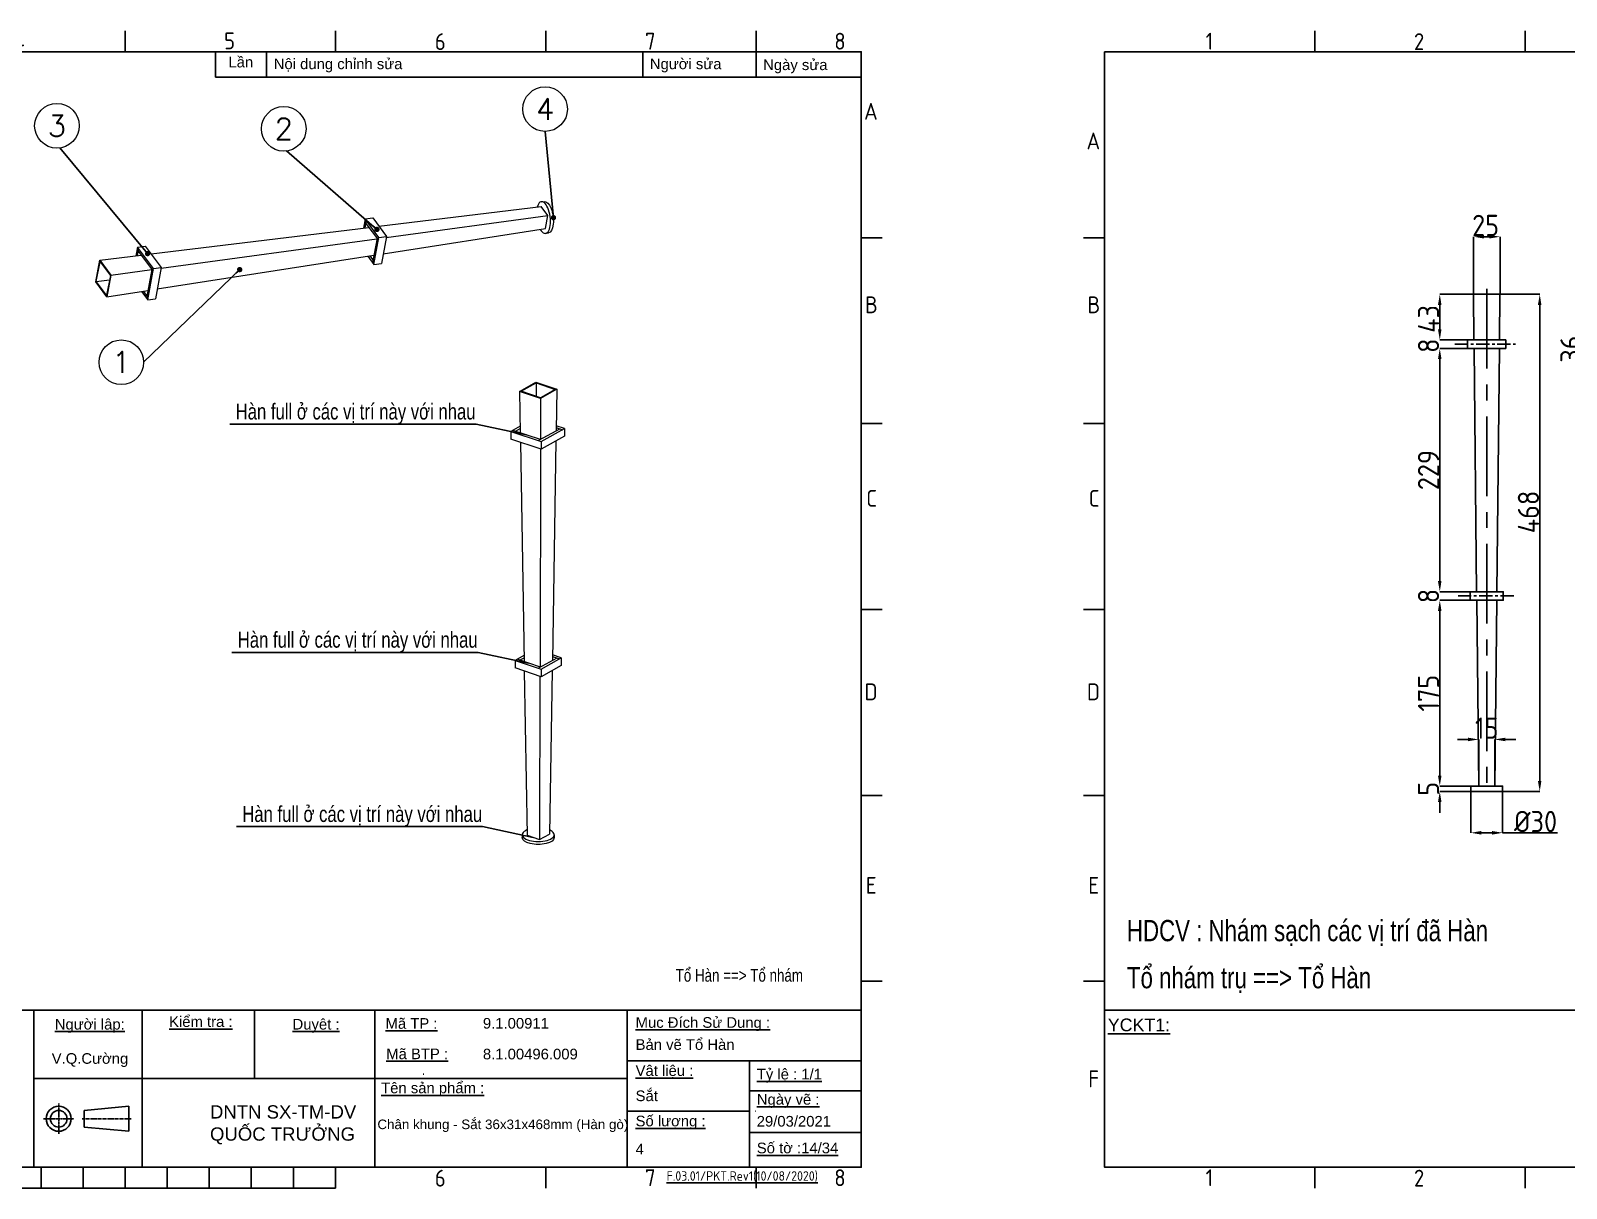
# Model space of a CAD drawing. Header units: millimetres. Extents: x -205945 to -46279, y 28253 to 108078.
# Drawn here: x -115676 to -114230, y 43086 to 44176 of the extents above; entities that cross this region are included whole.
import ezdxf
from ezdxf import colors
from ezdxf.entities.mleader import LeaderData, LeaderLine
from ezdxf.enums import TextEntityAlignment as Align
from ezdxf.math import Vec2, Vec3

# ---------------------------------------------------------------- set-up
doc = ezdxf.new("R2010")
doc.units = ezdxf.units.MM
doc.header["$PDMODE"] = 2
for name, pattern in [('CENTER', [2, 1.25, -0.25, 0.25, -0.25]), ('CENTERX2', [4, 2.5, -0.5, 0.5, -0.5]), ('CONTPVMNIL', [0])]:
    doc.linetypes.add(name, pattern=pattern)
doc.layers.get('0').update_dxf_attribs({"linetype": 'CONTPVMNIL'})
doc.layers.get('DEFPOINTS').update_dxf_attribs({"color": 6})
for name, color, linetype in [('CENTER', 1, 'CENTERX2'), ('FRAME050', 6, 'Continuous'), ('MAIN', 7, 'Continuous')]:
    doc.layers.add(name, color=color, linetype=linetype)
doc.layers.add('from', color=7, linetype='Continuous', lineweight=13)
doc.styles.add('ISOCP', font='isocp')
doc.styles.add('SLDTEXTSTYLE3', font='TXT', dxfattribs={"width": 0.65, "bigfont": 'bigfont'})
doc.styles.get("Standard").update_dxf_attribs({"font": 'isocp.shx'})
doc.styles.add('style1', font='arial.ttf', dxfattribs={"width": 0.75})
doc.styles.add('TXT', font='txt.shx', dxfattribs={"bigfont": 'gbcbig.shx'})
doc.dimstyles.new('Dim20$0', dxfattribs={"dimtxt": 20, "dimasz": 10, "dimexe": 0, "dimexo": 0, "dimgap": 0.6, "dimtad": 1, "dimtoh": 1, "dimdsep": 46, "dimtxsty": 'ISOCP', "dimcen": 0, "dimclrd": 3, "dimclre": 3, "dimclrt": 7, "dimadec": 3, "dimazin": 2, "dimtp": 0.05, "dimtm": 0.05, "dimtfac": 0.7, "dimtofl": 0, "dimtmove": 0, "dimatfit": 3, "dimfxl": 0, "dimtolj": 1, "dimarcsym": 0})
doc.dimstyles.new('Dim7.5', dxfattribs={"dimtxt": 7.5, "dimasz": 4, "dimexe": 0, "dimexo": 0, "dimgap": 1, "dimtad": 1, "dimdsep": 46, "dimtxsty": 'Standard', "dimcen": 0, "dimclrd": 3, "dimclre": 3, "dimclrt": 7, "dimadec": 3, "dimazin": 2, "dimtp": 0.05, "dimtm": 0.05, "dimtfac": 0.7, "dimtofl": 0, "dimtmove": 0, "dimatfit": 3, "dimfxl": 0, "dimtolj": 1, "dimarcsym": 0})

# ---------------------------------------------------------------- blocks, each defined once
blk = doc.blocks.new('ẢERHAEEH')
at = {"layer": 'FRAME050'}
for p, q in [((-261.36, 213.96), (-261.36, 217.92)), ((-221.76, 213.96), (-221.76, 217.92)), ((-182.16, 213.96), (-182.16, 217.92)), ((-142.56, 213.96), (-142.56, 217.92)), ((-102.96, 213.96), (-102.96, 217.92)), ((-63.36, 213.96), (-63.36, 217.92)), ((-23.76, 213.96), (-23.76, 217.92)), ((-300.96, 178.96), (-304.92, 178.96)), ((0, 178.96), (-3.96, 178.96)), ((-300.96, 143.96), (-304.92, 143.96)), ((0, 143.96), (-3.96, 143.96)), ((-304.92, 108.96), (-300.96, 108.96)), ((-3.96, 108.96), (0, 108.96)), ((-300.96, 73.96), (-304.92, 73.96)), ((0, 73.96), (-3.96, 73.96)), ((-300.96, 38.96), (-304.92, 38.96)), ((0, 38.96), (-3.96, 38.96)), ((-261.36, 0), (-261.36, 3.96)), ((-221.76, 0), (-221.76, 3.96)), ((-182.16, 0), (-182.16, 3.96)), ((-174.24, 0), (-174.24, 3.96)), ((-166.32, 0), (-166.32, 3.96)), ((-158.4, 0), (-158.4, 3.96)), ((-150.48, 0), (-150.48, 3.96)), ((-142.56, 3.96), (-142.56, 0)), ((-134.64, 0), (-134.64, 3.96)), ((-126.72, 0), (-126.72, 3.96)), ((-118.8, 0), (-118.8, 3.96)), ((-110.88, 0), (-110.88, 3.96)), ((-102.96, 0), (-102.96, 3.96)), ((-63.36, 0), (-63.36, 3.96)), ((-23.76, 0), (-23.76, 3.96)), ((-182.16, 0), (-102.96, 0))]:
    blk.add_line(p, q, dxfattribs=at)
at = {"layer": 'MAIN', "color": 7, "linetype": 'Continuous'}
blk.add_lwpolyline([(-300.96, 213.96), (-3.96, 213.96), (-3.96, 3.96), (-300.96, 3.96)], close=True, dxfattribs=at)
at = {"layer": 'FRAME050', "style": 'ISOCP'}
for s, p in [('1', (-281.95, 214.36)), ('2', (-242.72, 214.28)), ('3', (-203.13, 214.42)), ('4', (-163.63, 214.36)), ('5', (-123.93, 214.42)), ('6', (-84.25, 214.28)), ('7', (-44.67, 214.36)), ('8', (-9.03, 214.36)), ('A', (-3.41, 201.17)), ('A', (-304.37, 195.59)), ('B', (-304.21, 164.74)), ('B', (-3.25, 164.74)), ('C', (-303.97, 128.3)), ('C', (-3.01, 128.3)), ('D', (-304.3, 91.87)), ('D', (-3.34, 91.87)), ('E', (-304.05, 55.44)), ('E', (-3.09, 55.44)), ('F', (-304.05, 19.01)), ('1', (-281.95, 0.4)), ('2', (-242.72, 0.32)), ('3', (-203.13, 0.46)), ('6', (-84.25, 0.32)), ('7', (-44.67, 0.4)), ('8', (-9.03, 0.4))]:
    blk.add_text(s, height=3.17, dxfattribs=at).set_placement(p)
blk = doc.blocks.new('2131')
at = {"color": 0, "linetype": 'Continuous', "lineweight": 0, "extrusion": (0, 0.903528, 0.42853)}
for p, q in [((-100923.3, 43792.5), (-100908, 43801)), ((-100921.9, 43792.6), (-100907.8, 43800.4)), ((-100908, 43801), (-100888.3, 43794.4)), ((-100907.8, 43800.4), (-100889.7, 43794.3)), ((-100907.8, 43800.4), (-100907.8, 43787.9)), ((-100889.7, 43794.3), (-100903.8, 43786.5)), ((-100888.3, 43794.4), (-100903.6, 43785.9)), ((-100888.3, 43794.4), (-100888.9, 43755.2)), ((-100903.6, 43785.9), (-100923.3, 43792.5)), ((-100923.3, 43792.5), (-100922.7, 43753.4)), ((-100903.8, 43786.5), (-100921.9, 43792.6)), ((-100903.6, 43785.9), (-100903.7, 43747.1)), ((-100922.8, 43759.6), (-100931.5, 43754.8)), ((-100931.5, 43754.8), (-100931.5, 43747.5)), ((-100931.5, 43754.8), (-100903.1, 43745.3)), ((-100903.6, 43747.1), (-100929.7, 43755.8)), ((-100927.3, 43755), (-100922.8, 43757.5)), ((-100885.2, 43757.2), (-100905.5, 43746.1)), ((-100903.1, 43745.3), (-100881, 43757.5)), ((-100881, 43750.2), (-100903.1, 43738.1)), ((-100888.9, 43758.5), (-100882.8, 43756.4)), ((-100881, 43757.5), (-100888.8, 43760.1)), ((-100881, 43757.5), (-100881, 43750.2)), ((-100903.1, 43738.1), (-100931.5, 43747.5)), ((-100922.5, 43744.5), (-100919.1, 43538.1)), ((-100903.7, 43738.3), (-100904.1, 43533.1)), ((-100903.1, 43745.3), (-100903.1, 43738.1)), ((-100889.1, 43745.8), (-100892.5, 43539.1)), ((-100919.2, 43543.9), (-100927.6, 43539.3)), ((-100927.6, 43539.3), (-100927.6, 43532.1)), ((-100927.6, 43539.3), (-100903.1, 43531.1)), ((-100903.6, 43533), (-100925.7, 43540.3)), ((-100923.3, 43539.5), (-100919.1, 43541.8)), ((-100888.3, 43541.4), (-100905.5, 43531.9)), ((-100903.1, 43531.1), (-100884.1, 43541.6)), ((-100884.1, 43534.4), (-100903.1, 43523.9)), ((-100884.1, 43541.6), (-100892.5, 43544.4)), ((-100892.5, 43542.8), (-100885.9, 43540.6)), ((-100884.1, 43541.6), (-100884.1, 43534.4)), ((-100903.1, 43523.9), (-100927.6, 43532.1)), ((-100918.9, 43529.2), (-100916.3, 43374.6)), ((-100904.2, 43524.3), (-100904.5, 43370.6)), ((-100903.1, 43531.1), (-100903.1, 43523.9)), ((-100892.7, 43529.6), (-100895.3, 43375.7)), ((-100920.8, 43375.1), (-100920.8, 43372.4)), ((-100916.3, 43374.6), (-100904.5, 43370.6)), ((-100904.5, 43370.6), (-100895.3, 43375.7)), ((-100890.8, 43375.1), (-100890.8, 43372.4))]:
    blk.add_line(p, q, dxfattribs=at)
at = {"color": 0, "linetype": 'Continuous', "lineweight": 0}
blk.add_ellipse((-100905.8, 43375.1), major_axis=(-15, 0), ratio=0.42853, start_param=-0.785073, end_param=3.928452, dxfattribs=at)
at = {"color": 0, "linetype": 'Continuous', "lineweight": 0, "extrusion": (-1.39636e-16, -5.76276e-29, -1)}
blk.add_ellipse((-100905.8, 43372.4), major_axis=(15, 0), ratio=0.42853, start_param=0, end_param=3.141593, dxfattribs=at)
blk = doc.blocks.new('*D210')
at = {"color": 3, "lineweight": -2, "ltscale": 30, "transparency": 16777216}
for p, q in [((-114304.9, 43928), (-114255, 43928)), ((-114255, 43470), (-114255, 43918)), ((-114289.9, 43460), (-114255, 43460))]:
    blk.add_line(p, q, dxfattribs=at)
at = {"color": 3, "ltscale": 30, "transparency": 16777216}
for points in [[(-114256.7, 43918), (-114253.4, 43918), (-114255, 43928)], [(-114256.7, 43470), (-114253.4, 43470), (-114255, 43460)]]:
    blk.add_solid(points, dxfattribs=at)
at = {"layer": 'DEFPOINTS', "color": 0, "ltscale": 30, "transparency": 16777216}
for p in [(-114304.9, 43928), (-114255, 43928), (-114289.9, 43460)]:
    blk.add_point(p, dxfattribs=at)
at = {"color": 7, "ltscale": 30, "transparency": 16777216, "insert": (-114265.6, 43723.1), "char_height": 20, "attachment_point": 5, "rotation": 90, "style": 'ISOCP'}
blk.add_mtext('\\A1;468', dxfattribs=at)
blk = doc.blocks.new('*D211')
at = {"color": 3, "lineweight": -2, "ltscale": 30, "transparency": 16777216}
for p, q in [((-114317.4, 43928), (-114317.4, 43982.2)), ((-114307.4, 43982.2), (-114302.4, 43982.2)), ((-114292.4, 43928), (-114292.4, 43982.2))]:
    blk.add_line(p, q, dxfattribs=at)
at = {"color": 3, "ltscale": 30, "transparency": 16777216}
for points in [[(-114307.4, 43983.8), (-114307.4, 43980.5), (-114317.4, 43982.2)], [(-114302.4, 43983.8), (-114302.4, 43980.5), (-114292.4, 43982.2)]]:
    blk.add_solid(points, dxfattribs=at)
at = {"layer": 'DEFPOINTS', "color": 0, "ltscale": 30, "transparency": 16777216}
for p in [(-114292.4, 43982.2), (-114317.4, 43928), (-114292.4, 43928)]:
    blk.add_point(p, dxfattribs=at)
at = {"color": 7, "ltscale": 30, "transparency": 16777216, "insert": (-114306, 43992.8), "char_height": 20, "attachment_point": 5, "style": 'ISOCP'}
blk.add_mtext('\\A1;25', dxfattribs=at)
blk = doc.blocks.new('*D212')
at = {"color": 3, "lineweight": -2, "ltscale": 30, "transparency": 16777216}
for p, q in [((-114317.4, 43928), (-114349.1, 43928)), ((-114349.1, 43918), (-114349.1, 43895)), ((-114317, 43885), (-114349.1, 43885))]:
    blk.add_line(p, q, dxfattribs=at)
at = {"color": 3, "ltscale": 30, "transparency": 16777216}
for points in [[(-114350.8, 43918), (-114347.5, 43918), (-114349.1, 43928)], [(-114350.8, 43895), (-114347.5, 43895), (-114349.1, 43885)]]:
    blk.add_solid(points, dxfattribs=at)
at = {"layer": 'DEFPOINTS', "color": 0, "ltscale": 30, "transparency": 16777216}
for p in [(-114317.4, 43928), (-114349.1, 43885), (-114317, 43885)]:
    blk.add_point(p, dxfattribs=at)
at = {"color": 7, "ltscale": 30, "transparency": 16777216, "insert": (-114359.7, 43904.8), "char_height": 20, "attachment_point": 5, "rotation": 90, "style": 'ISOCP'}
blk.add_mtext('\\A1;43', dxfattribs=at)
blk = doc.blocks.new('*D213')
at = {"color": 3, "lineweight": -2, "ltscale": 30, "transparency": 16777216}
for p, q in [((-114349.1, 43895), (-114349.1, 43905)), ((-114317, 43885), (-114349.1, 43885)), ((-114322.9, 43877), (-114349.1, 43877)), ((-114349.1, 43867), (-114349.1, 43857))]:
    blk.add_line(p, q, dxfattribs=at)
at = {"color": 3, "ltscale": 30, "transparency": 16777216}
for points in [[(-114350.8, 43895), (-114347.5, 43895), (-114349.1, 43885)], [(-114350.8, 43867), (-114347.5, 43867), (-114349.1, 43877)]]:
    blk.add_solid(points, dxfattribs=at)
at = {"layer": 'DEFPOINTS', "color": 0, "ltscale": 30, "transparency": 16777216}
for p in [(-114317, 43885), (-114349.1, 43877), (-114322.9, 43877)]:
    blk.add_point(p, dxfattribs=at)
at = {"color": 7, "ltscale": 30, "transparency": 16777216, "insert": (-114359.7, 43879.6), "char_height": 20, "attachment_point": 5, "rotation": 90, "style": 'ISOCP'}
blk.add_mtext('\\A1;8', dxfattribs=at)
blk = doc.blocks.new('*D214')
at = {"color": 3, "lineweight": -2, "ltscale": 30, "transparency": 16777216}
for p, q in [((-114322.9, 43877), (-114349.1, 43877)), ((-114349.1, 43867), (-114349.1, 43658)), ((-114320.4, 43648), (-114349.1, 43648))]:
    blk.add_line(p, q, dxfattribs=at)
at = {"color": 3, "ltscale": 30, "transparency": 16777216}
for points in [[(-114350.8, 43867), (-114347.5, 43867), (-114349.1, 43877)], [(-114350.8, 43658), (-114347.5, 43658), (-114349.1, 43648)]]:
    blk.add_solid(points, dxfattribs=at)
at = {"layer": 'DEFPOINTS', "color": 0, "ltscale": 30, "transparency": 16777216}
for p in [(-114322.9, 43877), (-114349.1, 43648), (-114320.4, 43648)]:
    blk.add_point(p, dxfattribs=at)
at = {"color": 7, "ltscale": 30, "transparency": 16777216, "insert": (-114359.7, 43762.5), "char_height": 20, "attachment_point": 5, "rotation": 90, "style": 'ISOCP'}
blk.add_mtext('\\A1;229', dxfattribs=at)
blk = doc.blocks.new('*D215')
at = {"color": 3, "lineweight": -2, "ltscale": 30, "transparency": 16777216}
for p, q in [((-114349.1, 43658), (-114349.1, 43668)), ((-114320.4, 43648), (-114349.1, 43648)), ((-114320.4, 43640), (-114349.1, 43640)), ((-114349.1, 43630), (-114349.1, 43620))]:
    blk.add_line(p, q, dxfattribs=at)
at = {"color": 3, "ltscale": 30, "transparency": 16777216}
for points in [[(-114350.8, 43658), (-114347.5, 43658), (-114349.1, 43648)], [(-114350.8, 43630), (-114347.5, 43630), (-114349.1, 43640)]]:
    blk.add_solid(points, dxfattribs=at)
at = {"layer": 'DEFPOINTS', "color": 0, "ltscale": 30, "transparency": 16777216}
for p in [(-114349.1, 43640), (-114320.4, 43648), (-114320.4, 43640)]:
    blk.add_point(p, dxfattribs=at)
at = {"color": 7, "ltscale": 30, "transparency": 16777216, "insert": (-114359.7, 43644), "char_height": 20, "attachment_point": 5, "rotation": 90, "style": 'ISOCP'}
blk.add_mtext('\\A1;8', dxfattribs=at)
blk = doc.blocks.new('*D216')
at = {"color": 3, "lineweight": -2, "ltscale": 30, "transparency": 16777216}
for p, q in [((-114320.4, 43640), (-114349.1, 43640)), ((-114349.1, 43630), (-114349.1, 43475)), ((-114319.9, 43465), (-114349.1, 43465))]:
    blk.add_line(p, q, dxfattribs=at)
at = {"color": 3, "ltscale": 30, "transparency": 16777216}
for points in [[(-114350.8, 43630), (-114347.5, 43630), (-114349.1, 43640)], [(-114350.8, 43475), (-114347.5, 43475), (-114349.1, 43465)]]:
    blk.add_solid(points, dxfattribs=at)
at = {"layer": 'DEFPOINTS', "color": 0, "ltscale": 30, "transparency": 16777216}
for p in [(-114320.4, 43640), (-114349.1, 43465), (-114319.9, 43465)]:
    blk.add_point(p, dxfattribs=at)
at = {"color": 7, "ltscale": 30, "transparency": 16777216, "insert": (-114359.7, 43552.5), "char_height": 20, "attachment_point": 5, "rotation": 90, "style": 'ISOCP'}
blk.add_mtext('\\A1;175', dxfattribs=at)
blk = doc.blocks.new('*D217')
at = {"color": 3, "lineweight": -2, "ltscale": 30, "transparency": 16777216}
for p, q in [((-114349.1, 43475), (-114349.1, 43485)), ((-114319.9, 43465), (-114349.1, 43465)), ((-114319.9, 43460), (-114349.1, 43460)), ((-114349.1, 43450), (-114349.1, 43440))]:
    blk.add_line(p, q, dxfattribs=at)
at = {"color": 3, "ltscale": 30, "transparency": 16777216}
for points in [[(-114350.8, 43475), (-114347.5, 43475), (-114349.1, 43465)], [(-114350.8, 43450), (-114347.5, 43450), (-114349.1, 43460)]]:
    blk.add_solid(points, dxfattribs=at)
at = {"layer": 'DEFPOINTS', "color": 0, "ltscale": 30, "transparency": 16777216}
for p in [(-114319.9, 43465), (-114349.1, 43460), (-114319.9, 43460)]:
    blk.add_point(p, dxfattribs=at)
at = {"color": 7, "ltscale": 30, "transparency": 16777216, "insert": (-114359.7, 43462.5), "char_height": 20, "attachment_point": 5, "rotation": 90, "style": 'ISOCP'}
blk.add_mtext('\\A1;5', dxfattribs=at)
blk = doc.blocks.new('*D218')
at = {"color": 3, "lineweight": -2, "ltscale": 30, "transparency": 16777216}
for p, q in [((-114319.9, 43460), (-114319.9, 43421.1)), ((-114289.9, 43460), (-114289.9, 43421.1)), ((-114309.9, 43421.1), (-114299.9, 43421.1)), ((-114289.9, 43421.1), (-114238.3, 43421.1))]:
    blk.add_line(p, q, dxfattribs=at)
at = {"color": 3, "ltscale": 30, "transparency": 16777216}
for points in [[(-114309.9, 43422.8), (-114309.9, 43419.4), (-114319.9, 43421.1)], [(-114299.9, 43422.8), (-114299.9, 43419.4), (-114289.9, 43421.1)]]:
    blk.add_solid(points, dxfattribs=at)
at = {"layer": 'DEFPOINTS', "color": 0, "ltscale": 30, "transparency": 16777216}
for p in [(-114319.9, 43460), (-114289.9, 43460), (-114289.9, 43421.1)]:
    blk.add_point(p, dxfattribs=at)
at = {"color": 7, "ltscale": 30, "transparency": 16777216, "insert": (-114258.9, 43431.7), "char_height": 20, "attachment_point": 5, "style": 'ISOCP'}
blk.add_mtext('\\A1;%%C30', dxfattribs=at)
blk = doc.blocks.new('*D219')
at = {"color": 3, "lineweight": -2, "ltscale": 30, "transparency": 16777216}
for p, q in [((-114322.4, 43509), (-114332.4, 43509)), ((-114312.4, 43465), (-114312.4, 43509)), ((-114297.4, 43465), (-114297.4, 43509)), ((-114287.4, 43509), (-114277.4, 43509))]:
    blk.add_line(p, q, dxfattribs=at)
at = {"color": 3, "ltscale": 30, "transparency": 16777216}
for points in [[(-114322.4, 43510.6), (-114322.4, 43507.3), (-114312.4, 43509)], [(-114287.4, 43510.6), (-114287.4, 43507.3), (-114297.4, 43509)]]:
    blk.add_solid(points, dxfattribs=at)
at = {"layer": 'DEFPOINTS', "color": 0, "ltscale": 30, "transparency": 16777216}
for p in [(-114297.4, 43509), (-114312.4, 43465), (-114297.4, 43465)]:
    blk.add_point(p, dxfattribs=at)
at = {"color": 7, "ltscale": 30, "transparency": 16777216, "insert": (-114304.9, 43519.6), "char_height": 20, "attachment_point": 5, "style": 'ISOCP'}
blk.add_mtext('\\A1;15', dxfattribs=at)
blk = doc.blocks.new('*D225')
at = {"color": 3, "lineweight": -2, "ltscale": 30, "transparency": 16777216}
for p, q in [((-114175, 43895.5), (-114215, 43895.5)), ((-114215, 43885.5), (-114215, 43869.5)), ((-114175, 43859.5), (-114215, 43859.5))]:
    blk.add_line(p, q, dxfattribs=at)
at = {"color": 3, "ltscale": 30, "transparency": 16777216}
for points in [[(-114216.7, 43885.5), (-114213.3, 43885.5), (-114215, 43895.5)], [(-114216.7, 43869.5), (-114213.3, 43869.5), (-114215, 43859.5)]]:
    blk.add_solid(points, dxfattribs=at)
at = {"layer": 'DEFPOINTS', "color": 0, "ltscale": 30, "transparency": 16777216}
for p in [(-114175, 43895.5), (-114215, 43859.5), (-114175, 43859.5)]:
    blk.add_point(p, dxfattribs=at)
at = {"color": 7, "ltscale": 30, "transparency": 16777216, "insert": (-114225.6, 43876.4), "char_height": 20, "attachment_point": 5, "rotation": 90, "style": 'ISOCP'}
blk.add_mtext('\\A1;36', dxfattribs=at)

msp = doc.modelspace()

# ---------------------------------------------------------------- linework, layer by layer
at = {"ltscale": 30}
for p, q in [((-114317.421, 43928.037, 0), (-114292.421, 43928.037, 0)), ((-114316.956, 43885.037, 0), (-114317.421, 43928.037, 0)), ((-114292.885, 43885.037, 0), (-114292.421, 43928.037, 0)), ((-114314.397, 43648.037, 0), (-114316.87, 43877.037, 0)), ((-114295.444, 43648.037, 0), (-114292.971, 43877.037, 0)), ((-114312.421, 43465.037, 0), (-114314.31, 43640.037, 0)), ((-114297.421, 43465.037, 0), (-114295.531, 43640.037, 0)), ((-114297.421, 43465.037, 0), (-114312.421, 43465.037, 0))]:
    msp.add_line(p, q, dxfattribs=at)
for p, q in [((-115672.695, 43254.251, 0), (-116378.872, 43254.251, 0)), ((-115465.17, 43254.251, 0), (-115465.17, 43189.738, 0)), ((-115114.227, 43206.489, 0), (-115114.227, 43254.251, 0)), ((-113958.457, 43254.251, 0), (-114664.634, 43254.251, 0)), ((-115672.695, 43189.738, 0), (-115351.915, 43189.738, 0)), ((-115570.719, 43193.84, 0), (-115570.719, 43106.287, 0)), ((-115306.353, 43193.84, 0), (-115305.712, 43193.84, 0)), ((-114999.026, 43178.353, 0), (-114893.872, 43178.353, 0)), ((-114999.026, 43139.138, 0), (-114893.872, 43139.138, 0))]:
    msp.add_line(p, q)
at = {"ltscale": 3}
msp.add_line((-115351.915, 43189.738, 0), (-115114.227, 43189.738, 0), dxfattribs=at)
at = {"linetype": 'ByBlock'}
msp.add_line((-114999.026, 43159.087, 0), (-114999.026, 43106.287, 0), dxfattribs=at)
at = {"color": 2, "ltscale": 3, "elevation": 0}
for points in [[(-114334.921, 43841.037, 0, 0, 0), (-114334.921, 43861.037, 6, 0, 0), (-114334.921, 43881.037, 0, 0, 0)], [(-114277.921, 43841.037, 0, 0, 0), (-114277.921, 43861.037, 6, 0, 0), (-114277.921, 43881.037, 0, 0, 0)], [(-114334.921, 43604.037, 0, 0, 0), (-114334.921, 43624.037, 6, 0, 0), (-114334.921, 43644.037, 0, 0, 0)], [(-114277.921, 43604.037, 0, 0, 0), (-114277.921, 43624.037, 6, 0, 0), (-114277.921, 43644.037, 0, 0, 0)]]:
    msp.add_lwpolyline(points, format="xyseb", dxfattribs=at)
at = {"ltscale": 30, "elevation": 0}
for points in [[(-114322.921, 43877.037), (-114286.921, 43877.037), (-114286.921, 43885.037), (-114322.921, 43885.037)], [(-114320.421, 43640.037), (-114289.421, 43640.037), (-114289.421, 43648.037), (-114320.421, 43648.037)], [(-114319.921, 43460.037), (-114289.921, 43460.037), (-114289.921, 43465.037), (-114319.921, 43465.037)]]:
    msp.add_lwpolyline(points, close=True, dxfattribs=at)
at = {"layer": 'CENTER', "ltscale": 30}
msp.add_line((-114304.921, 43933.037, 0), (-114304.921, 43460.037, 0), dxfattribs=at)
at = {"layer": 'CENTER', "ltscale": 5}
for p, q in [((-114334.921, 43881.037, 0), (-114277.921, 43881.037, 0)), ((-114331.921, 43644.037, 0), (-114277.921, 43644.037, 0))]:
    msp.add_line(p, q, dxfattribs=at)
at = {"layer": 'CENTER', "color": 1, "linetype": 'CENTER', "ltscale": 0.05}
for p, q in [((-115649.442, 43166.182, 0), (-115649.442, 43137.66, 0)), ((-115635.181, 43151.921, 0), (-115663.703, 43151.921, 0))]:
    msp.add_line(p, q, dxfattribs=at)
at = {"layer": 'CENTER'}
msp.add_line((-115581.073, 43151.921, 0), (-115627.289, 43151.921, 0), dxfattribs=at)
at = {"layer": 'from', "color": 4, "ltscale": 3}
for centre in [(-115191.437, 44102.297, 0), (-115651.086, 44086.566, 0), (-115437.488, 44083.754, 0), (-115590.458, 43864.063, 0)]:
    msp.add_circle(centre, 21, dxfattribs=at)
at = {"layer": 'MAIN'}
for p, q in [((-115501.682, 44132.287, 0), (-115501.682, 44156.287, 0)), ((-115453.682, 44132.287, 0), (-115453.682, 44156.287, 0)), ((-115099.543, 44132.287, 0), (-115099.543, 44156.287, 0)), ((-114992.872, 44132.287, 0), (-114992.872, 44156.287, 0)), ((-115501.682, 44132.287, 0), (-114893.872, 44132.287, 0)), ((-115672.695, 43254.251, 0), (-114893.872, 43254.251, 0)), ((-115672.695, 43189.738, 0), (-115672.695, 43254.251, 0)), ((-115570.719, 43193.84, 0), (-115570.719, 43254.251, 0)), ((-115351.915, 43206.489, 0), (-115351.915, 43254.251, 0)), ((-115351.915, 43159.087, 0), (-115351.915, 43206.489, 0)), ((-115114.227, 43206.489, 0), (-114893.872, 43206.489, 0)), ((-115114.227, 43159.087, 0), (-115114.227, 43206.489, 0)), ((-114999.026, 43159.087, 0), (-114999.026, 43206.489, 0)), ((-115672.695, 43106.287, 0), (-115672.695, 43189.738, 0)), ((-115625.467, 43159.762, 0), (-115583.328, 43163.682, 0)), ((-115625.467, 43159.762, 0), (-115625.467, 43144.08, 0)), ((-115583.328, 43163.682, 0), (-115583.328, 43140.16, 0)), ((-115351.915, 43106.287, 0), (-115351.915, 43159.087, 0)), ((-115114.227, 43159.087, 0), (-114999.026, 43159.087, 0)), ((-115114.227, 43106.287, 0), (-115114.227, 43159.087, 0)), ((-114993.273, 43159.087, 0), (-114993.063, 43159.087, 0)), ((-115583.328, 43140.16, 0), (-115625.467, 43144.08, 0))]:
    msp.add_line(p, q, dxfattribs=at)
for radius in [11.761, 7.841]:
    msp.add_circle((-115649.442, 43151.921, 0), radius, dxfattribs=at)

# ---------------------------------------------------------------- block references
at = {"xscale": 5, "yscale": 5, "zscale": 5}
for p in [(-114874.072, 43086.487, 0), (-113159.834, 43086.487, 0)]:
    msp.add_blockref('ẢERHAEEH', p, dxfattribs=at)
at = {"rotation": 97.88359365952363}
msp.add_blockref('2131', (-86068.205, 149901.715, 0), dxfattribs=at)
msp.add_blockref('2131', (-14292.141, 44.133, 0))

# ---------------------------------------------------------------- texts
at = {"attachment_point": 1}
for s, insert, char_height, width in [('{\\fArial|b0|i0|c0|p34;Lần}', (-115489.598, 44151.553, 0), 10, 24.50884), ('{\\fArial|b0|i0|c0|p34;\\LYCKT1:}', (-114661.682, 43246.271, 0), 12, 28.97216), ('{\\fArial|b0|i0|c0|p34;29/03/2021}', (-114992.222, 43154.56, 0), 10, 11.98235), ('{\\LF.03.01/PKT.Rev1(10/08/2020)}', (-115077.033, 43102.558, 0), 9, 28.97216)]:
    msp.add_mtext(s, dxfattribs=dict(at, insert=insert, char_height=char_height, width=width))
at = {"color": 0, "attachment_point": 1, "style": 'SLDTEXTSTYLE3'}
for s, insert, char_height, width in [('{\\fArial|b0|i0|c0|p34;\\W1;\\C256;Nội dung chỉnh sửa}', (-115446.982, 44149.9, 0), 10, 183.25343), ('{\\fArial|b0|i0|c0|p34;\\W1;\\C256;Người sửa}', (-115092.844, 44149.9, 0), 10, 183.25343), ('{\\fArial|b0|i0|c0|p34;\\W1;\\C256;Ngày sửa}', (-114986.172, 44149.033, 0), 10, 183.25343), ('{\\fArial|b0|i0|c0|p34;\\W1;\\L\\C256;Người lập:}', (-115653.112, 43245.916, 0), 10, 69.4708), ('{\\fArial|b0|i0|c0|p34;\\W1;\\L\\C256;Kiểm tra :}', (-115545.485, 43248.337, 0), 10, 69.4708), ('{\\fArial|b0|i0|c0|p34;\\W1;\\L\\C256;Duyệt :}', (-115429.248, 43245.916, 0), 10, 69.4708), ('{\\fArial|b0|i0|c0|p34;\\W1;\\L\\C256;Mã TP :}', (-115341.678, 43246.631, 0), 10, 69.4708), ('{\\fArial|b0|i0|c0|p34;\\W1;\\C256;9.1.00911}', (-115250.034, 43246.777, 0), 10, 69.4708), ('{\\fArial|b0|i0|c0|p34;\\W1;\\L\\C256;Mục Đích Sử Dụng :}', (-115106.257, 43247.541, 0), 10, 132.60042), ('{\\fArial|b0|i0|c0|p34;\\W1;\\L\\C256;Mã BTP :}', (-115341.036, 43218.004, 0), 10, 69.4708), ('{\\fArial|b0|i0|c0|p34;\\W1;\\C256;8.1.00496.009}', (-115250.034, 43217.825, 0), 10, 69.4708), ('{\\fArial|b0|i0|c0|p34;\\W1;\\C256;Bản vẽ Tổ Hàn}', (-115106.257, 43226.775, 0), 10, 132.60042), ('{\\fArial|b0|i0|c0|p34;\\W1;\\C256;V.Q.Cường}', (-115656.01, 43213.659, 0), 10, 69.4708), ('{\\fArial|b0|i0|c0|p34;\\W1;\\L\\C256;Vật liệu :}', (-115106.257, 43202.228, 0), 10, 69.4708), ('{\\fArial|b0|i0|c0|p34;\\W1;\\L\\C256;Tên sản phẩm :}', (-115345.862, 43185.974, 0), 10, 101.78068), ('{\\fArial|b0|i0|c0|p34;\\W1;\\L\\C256;Tỷ lệ : 1/1}', (-114992.136, 43198.968, 0), 10, 69.4708), ('{\\fArial|b0|i0|c0|p34;\\W1;\\C256;Sắt }', (-115106.257, 43178.527, 0), 10, 69.4708), ('{\\fArial|b0|i0|c0|p34;\\W1;\\L\\C256;Ngày vẽ :}', (-114992.136, 43175.179, 0), 10, 69.4708), ('{\\fArial|b0|i0|c0|p34;\\W1;\\C256;DNTN SX-TM-DV QUỐC TRƯỞNG}', (-115506.987, 43164.641, 0), 12.5, 186.26577), ('{\\fArial|b0|i0|c0|p34;\\W1;\\C256;Chân khung - Sắt 36x31x468mm (Hàn gò)}', (-115349.349, 43151.167, 0), 9, 235.12179), ('{\\fArial|b0|i0|c0|p34;\\W1;\\L\\C256;Số lượng :}', (-115106.257, 43154.826, 0), 10, 69.4708), ('{\\fArial|b0|i0|c0|p34;\\W1;\\C256;4}', (-115106.257, 43128.426, 0), 10, 69.4708), ('{\\fArial|b0|i0|c0|p34;\\W1;\\L\\C256;Số tờ :14/34}', (-114992.136, 43129.444, 0), 10, 80.82925)]:
    msp.add_mtext(s, dxfattribs=dict(at, insert=insert, char_height=char_height, width=width))
at = {"ltscale": 30, "attachment_point": 1, "style": 'style1'}
for s, insert, char_height, width in [('HDCV : Nhám sạch các vị trí đã Hàn', (-114643.671, 43339.04, 0), 20, 469.17491), ('Tổ Hàn ==> Tổ nhám', (-115068.513, 43292.954, 0), 12, 329.01361), ('Tổ nhám trụ ==> Tổ Hàn', (-114643.671, 43294.757, 0), 20, 329.01361)]:
    msp.add_mtext(s, dxfattribs=dict(at, insert=insert, char_height=char_height, width=width))
at = {"layer": 'from', "color": 6, "ltscale": 3, "style": 'TXT'}
for s, p in [('4', (-115191.437, 44102.297, 0)), ('3', (-115651.086, 44086.566, 0)), ('2', (-115437.488, 44083.754, 0)), ('1', (-115590.458, 43864.063, 0))]:
    msp.add_text(s, height=20, dxfattribs=at).set_placement(p, align=Align.MIDDLE)

# ---------------------------------------------------------------- dimensions: what is measured, and where the dimension line sits
at = {"ltscale": 30}
for base, p1, p2, angle, picture, middle in [((-114292.421, 43982.169, 0), (-114317.421, 43928.037, 0), (-114292.421, 43928.037, 0), 180, '*D211', (-114305.967, 43982.169, 0)), ((-114349.143, 43885.037, 0), (-114317.421, 43928.037, 0), (-114316.956, 43885.037, 0), 90, '*D212', (-114349.143, 43904.753, 0)), ((-114255.047, 43928.037, 0), (-114289.921, 43460.037, 0), (-114304.921, 43928.037, 0), 90, '*D210', (-114255.047, 43723.125, 0)), ((-114214.989, 43859.49, 0), (-114175.005, 43895.49, 0), (-114175.005, 43859.49, 0), 90, '*D225', (-114214.989, 43876.371, 0))]:
    dim = msp.add_linear_dim(base=base, p1=p1, p2=p2, angle=angle, dimstyle='Dim20$0', dxfattribs=at)
    dim.commit()
    dim.dimension.update_dxf_attribs({"geometry": picture, "text_midpoint": middle, "dimtype": 160})
for base, p1, p2, picture, middle in [((-114349.143, 43877.037, 0), (-114316.956, 43885.037, 0), (-114322.921, 43877.037, 0), '*D213', (-114349.143, 43879.566, 0)), ((-114349.143, 43640.037, 0), (-114320.421, 43648.037, 0), (-114320.421, 43640.037, 0), '*D215', (-114349.143, 43644.037, 0)), ((-114349.143, 43460.037, 0), (-114319.921, 43465.037, 0), (-114319.921, 43460.037, 0), '*D217', (-114349.143, 43462.537, 0))]:
    dim = msp.add_linear_dim(base=base, p1=p1, p2=p2, angle=90, dimstyle='Dim20$0', override={"dimtmove": 1}, dxfattribs=at)
    dim.commit()
    dim.dimension.update_dxf_attribs({"geometry": picture, "text_midpoint": middle, "dimtype": 160})
for base, p1, p2, picture, middle in [((-114349.143, 43648.037, 0), (-114322.921, 43877.037, 0), (-114320.421, 43648.037, 0), '*D214', (-114359.745, 43762.537, 0)), ((-114349.143, 43465.037, 0), (-114320.421, 43640.037, 0), (-114319.921, 43465.037, 0), '*D216', (-114359.743, 43552.537, 0))]:
    dim = msp.add_linear_dim(base=base, p1=p1, p2=p2, angle=90, dimstyle='Dim20$0', override={"dimtmove": 1}, dxfattribs=at)
    dim.commit()
    dim.dimension.update_dxf_attribs({"geometry": picture, "text_midpoint": middle})
dim = msp.add_linear_dim(base=(-114297.421, 43508.96, 0), p1=(-114312.421, 43465.037, 0), p2=(-114297.421, 43465.037, 0), dimstyle='Dim20$0', dxfattribs=at)
dim.commit()
dim.dimension.update_dxf_attribs({"geometry": '*D219', "text_midpoint": (-114304.921, 43508.96, 0), "dimtype": 160})
dim = msp.add_linear_dim(base=(-114289.921, 43421.116, 0), p1=(-114319.921, 43460.037, 0), p2=(-114289.921, 43460.037, 0), text='%%C<>', dimstyle='Dim20$0', dxfattribs=at)
dim.commit()
dim.dimension.update_dxf_attribs({"geometry": '*D218', "text_midpoint": (-114258.913, 43421.116, 0), "dimtype": 160})

# ---------------------------------------------------------------- leaders
ml = msp.add_multileader_mtext('Standard', dxfattribs=at)
ml.set_content('Hàn full ở các vị trí này với nhau ', color=256, style='style1')
ml.set_leader_properties()
ml.build(insert=Vec2(0, 0))
ml.multileader.update_dxf_attribs({"text_right_attachment_type": 6, "dogleg_length": 0.36, "arrow_head_size": 0.18})
ctx = ml.context
ctx.base_point, ctx.char_height, ctx.arrow_head_size, ctx.landing_gap_size, ctx.plane_origin = Vec3(-115480.559, 43815.427, 0), 15, 0.18, 0.09, Vec3(-115671.694, 43680.351, 0)
ctx.right_attachment, ctx.text_align_type = 6, 2
notes = []
notes.append((ctx, [(1, (1, 1, 0), (-115256.515, 43805.722, 0), (-1, 0), 0.36, [(0, [(-115208.778, 43795.561, 0)], 0, [])])]))
ctx.mtext.insert, ctx.mtext.alignment, ctx.mtext.flow_direction = Vec3(-115256.965, 43825.132, 0), 3, 5
ml = msp.add_multileader_mtext('Standard', dxfattribs=at)
ml.set_content('Hàn full ở các vị trí này với nhau ', color=256, style='style1')
ml.set_leader_properties()
ml.build(insert=Vec2(0, 0))
ml.multileader.update_dxf_attribs({"text_right_attachment_type": 6, "dogleg_length": 0.36, "arrow_head_size": 0.18})
ctx = ml.context
ctx.base_point, ctx.char_height, ctx.arrow_head_size, ctx.landing_gap_size, ctx.plane_origin = Vec3(-115478.585, 43600.634, 0), 15, 0.18, 0.09, Vec3(-115669.72, 43465.558, 0)
ctx.right_attachment, ctx.text_align_type = 6, 2
notes.append((ctx, [(1, (1, 1, 0), (-115254.541, 43590.929, 0), (-1, 0), 0.36, [(0, [(-115206.804, 43580.767, 0)], 0, [])])]))
ctx.mtext.insert, ctx.mtext.alignment, ctx.mtext.flow_direction = Vec3(-115254.991, 43610.339, 0), 3, 5
ml = msp.add_multileader_mtext('Standard', dxfattribs=at)
ml.set_content('Hàn full ở các vị trí này với nhau ', color=256, style='style1')
ml.set_leader_properties()
ml.build(insert=Vec2(0, 0))
ml.multileader.update_dxf_attribs({"text_right_attachment_type": 6, "dogleg_length": 0.36, "arrow_head_size": 0.18})
ctx = ml.context
ctx.base_point, ctx.char_height, ctx.arrow_head_size, ctx.landing_gap_size, ctx.plane_origin = Vec3(-115474.332, 43436.585, 0), 15, 0.18, 0.09, Vec3(-115665.467, 43301.509, 0)
ctx.right_attachment, ctx.text_align_type = 6, 2
notes.append((ctx, [(1, (1, 1, 0), (-115250.289, 43426.88, 0), (-1, 0), 0.36, [(0, [(-115202.552, 43416.719, 0)], 0, [])])]))
ctx.mtext.insert, ctx.mtext.alignment, ctx.mtext.flow_direction = Vec3(-115250.739, 43446.29, 0), 3, 5
at = {"layer": 'from', "color": 4}
for points in [[(-115183.579, 44000.075, 0), (-115191.437, 44081.297, 0)], [(-115565.712, 43966.272, 0), (-115648.451, 44065.774, 0)], [(-115349.777, 43989.096, 0), (-115434.853, 44062.963, 0)], [(-115479.021, 43951.203, 0), (-115569.458, 43864.063, 0)]]:
    msp.add_leader(points, dimstyle='Dim7.5', override={"dimasz": 5, "dimldrblk": 'Dot'}, dxfattribs=at)
for ctx, leaders in notes:
    for number, flags, end, landing, length, lines in leaders:
        leader = LeaderData()
        leader.index, (leader.has_last_leader_line, leader.has_dogleg_vector, leader.attachment_direction) = number, flags
        leader.last_leader_point, leader.dogleg_vector, leader.dogleg_length = Vec3(end), Vec3(landing), length
        for number, points, colour, breaks in lines:
            line = LeaderLine()
            line.index, line.vertices, line.color, line.breaks = number, Vec3.list(points), colors.encode_raw_color(colour), breaks
            leader.lines.append(line)
        ctx.leaders.append(leader)

doc.saveas('drawing.dxf')
